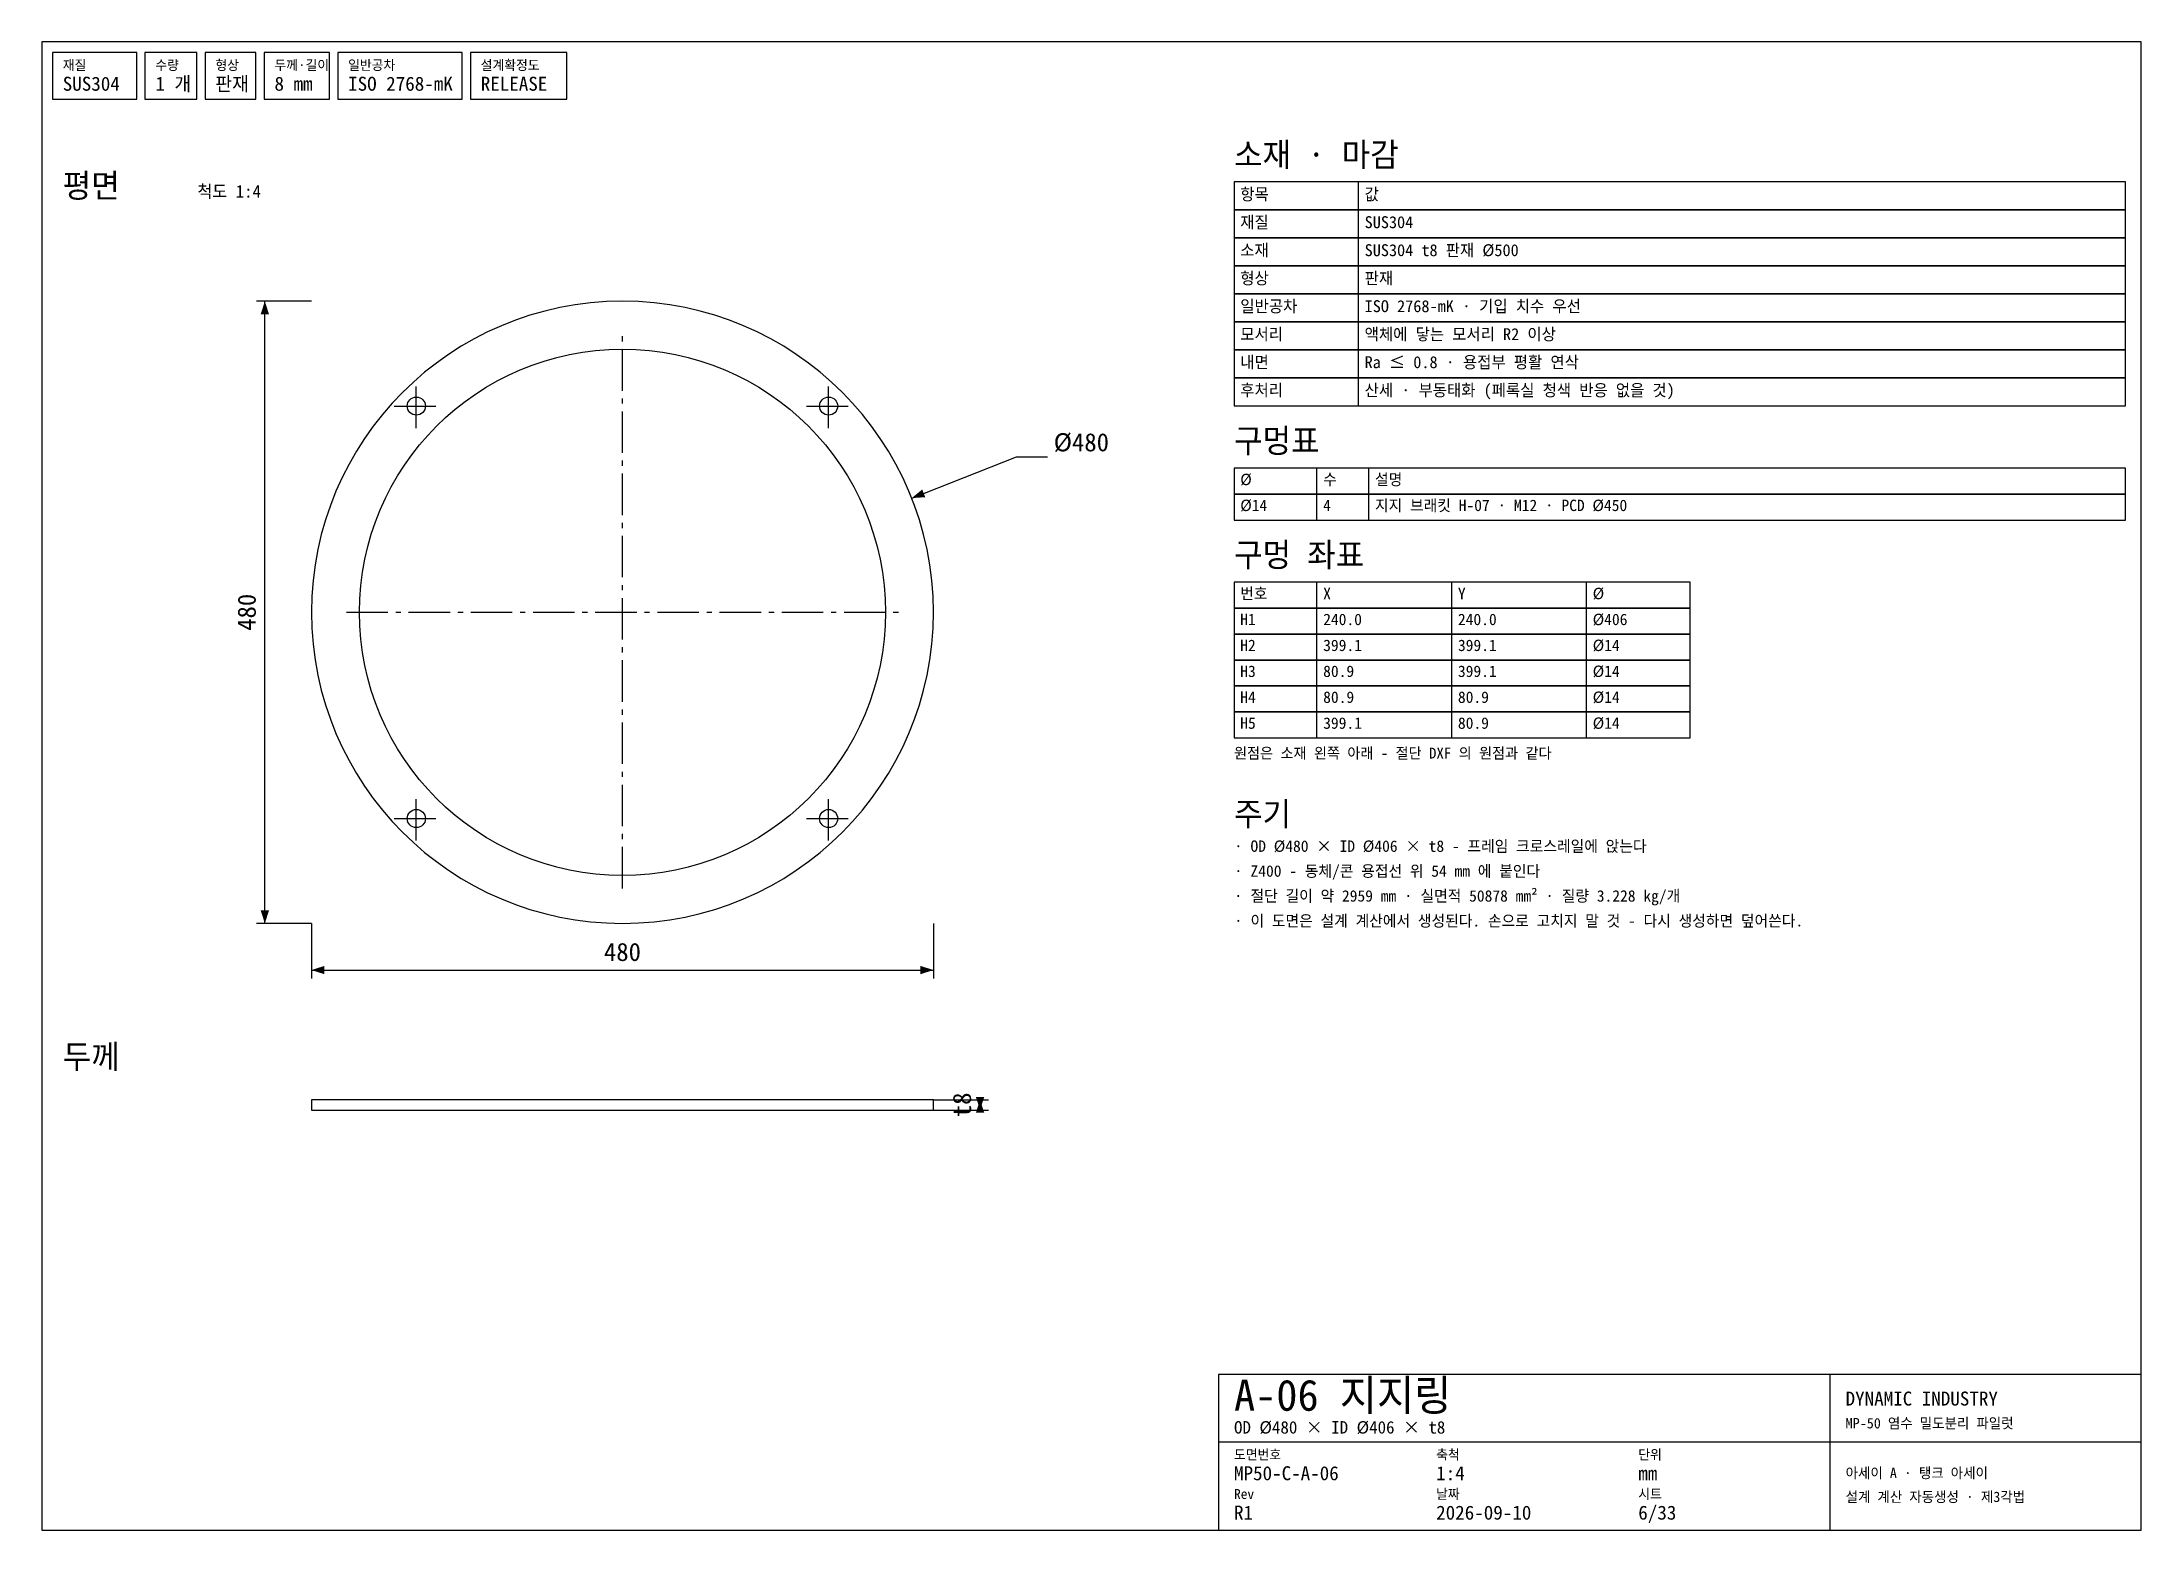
# Model space of a CAD drawing. Header units: millimetres. Extents: x 10 to 415, y 5 to 292.
import ezdxf
from ezdxf.enums import TextEntityAlignment as Align

# ---------------------------------------------------------------- set-up
doc = ezdxf.new("R2010")
doc.units = ezdxf.units.MM
doc.linetypes.add('CENTER', pattern=[12, 8, -1.5, 1, -1.5])
for name, color, linetype in [('CENTER', 2, 'CENTER'), ('CUT', 7, 'CONTINUOUS'), ('DIM', 3, 'CONTINUOUS'), ('FRAME', 7, 'CONTINUOUS'), ('HOLE', 7, 'CONTINUOUS'), ('NOTE', 8, 'CONTINUOUS'), ('TEXT', 3, 'CONTINUOUS')]:
    doc.layers.add(name, color=color, linetype=linetype)

msp = doc.modelspace()

# ---------------------------------------------------------------- linework, layer by layer
at = {"layer": 'CENTER'}
for p, q in [((122, 128.75), (122, 235.25)), ((82.225244, 217.524756), (82.225244, 226.024756)), ((161.774756, 217.524756), (161.774756, 226.024756)), ((77.975244, 221.774756), (86.475244, 221.774756)), ((157.524756, 221.774756), (166.024756, 221.774756)), ((68.75, 182), (175.25, 182)), ((82.225244, 137.975244), (82.225244, 146.475244)), ((161.774756, 137.975244), (161.774756, 146.475244)), ((77.975244, 142.225244), (86.475244, 142.225244)), ((157.524756, 142.225244), (166.024756, 142.225244))]:
    msp.add_line(p, q, dxfattribs=at)
at = {"layer": 'CUT'}
msp.add_lwpolyline([(62, 182, 1), (182, 182, 1)], format="xyb", close=True, dxfattribs=at)
msp.add_lwpolyline([(62, 86), (182, 86), (182, 88), (62, 88)], close=True, dxfattribs=at)
at = {"layer": 'DIM'}
for p, q in [((62, 242), (51.4, 242)), ((53, 122), (53, 242)), ((177.809313, 204.029992), (198, 212)), ((198, 212), (204, 212)), ((62, 122), (51.4, 122)), ((62, 122), (62, 111.4)), ((182, 122), (182, 111.4)), ((62, 113), (182, 113)), ((182, 88), (192.6, 88)), ((182, 86), (192.6, 86)), ((191, 86), (191, 88))]:
    msp.add_line(p, q, dxfattribs=at)
for points in [[(53, 242), (52.2, 239.5), (53.8, 239.5)], [(177.809313, 204.029992), (180.428435, 204.203784), (179.840968, 205.692033)], [(53, 122), (53.8, 124.5), (52.2, 124.5)], [(62, 113), (64.5, 112.2), (64.5, 113.8)], [(182, 113), (179.5, 113.8), (179.5, 112.2)], [(191, 86), (191.8, 88.5), (190.2, 88.5)], [(191, 88), (190.2, 85.5), (191.8, 85.5)]]:
    msp.add_solid(points, dxfattribs=at)
at = {"layer": 'FRAME'}
for p, q in [((264, 259.6), (264, 265)), ((264, 254.2), (264, 259.6)), ((264, 248.8), (264, 254.2)), ((264, 243.4), (264, 248.8)), ((264, 238), (264, 243.4)), ((264, 232.6), (264, 238)), ((264, 227.2), (264, 232.6)), ((264, 221.8), (264, 227.2)), ((256, 204.8), (256, 209.8)), ((266, 204.8), (266, 209.8)), ((256, 199.8), (256, 204.8)), ((266, 199.8), (266, 204.8)), ((256, 182.8), (256, 187.8)), ((282, 182.8), (282, 187.8)), ((308, 182.8), (308, 187.8)), ((256, 177.8), (256, 182.8)), ((282, 177.8), (282, 182.8)), ((308, 177.8), (308, 182.8)), ((256, 172.8), (256, 177.8)), ((282, 172.8), (282, 177.8)), ((308, 172.8), (308, 177.8)), ((256, 167.8), (256, 172.8)), ((282, 167.8), (282, 172.8)), ((308, 167.8), (308, 172.8)), ((256, 162.8), (256, 167.8)), ((282, 162.8), (282, 167.8)), ((308, 162.8), (308, 167.8)), ((256, 157.8), (256, 162.8)), ((282, 157.8), (282, 162.8)), ((308, 157.8), (308, 162.8)), ((355, 5), (355, 35)), ((237, 22), (415, 22))]:
    msp.add_line(p, q, dxfattribs=at)
for points in [[(10, 5), (415, 5), (415, 292), (10, 292)], [(12, 281), (28.275248, 281), (28.275248, 290), (12, 290)], [(29.875248, 281), (39.860144, 281), (39.860144, 290), (29.875248, 290)], [(41.460144, 281), (51.260144, 281), (51.260144, 290), (41.460144, 290)], [(52.860144, 281), (65.468144, 281), (65.468144, 290), (52.860144, 290)], [(67.068144, 281), (91.051568, 281), (91.051568, 290), (67.068144, 290)], [(92.651568, 281), (111.297632, 281), (111.297632, 290), (92.651568, 290)], [(240, 259.6), (412, 259.6), (412, 265), (240, 265)], [(240, 254.2), (412, 254.2), (412, 259.6), (240, 259.6)], [(240, 248.8), (412, 248.8), (412, 254.2), (240, 254.2)], [(240, 243.4), (412, 243.4), (412, 248.8), (240, 248.8)], [(240, 238), (412, 238), (412, 243.4), (240, 243.4)], [(240, 232.6), (412, 232.6), (412, 238), (240, 238)], [(240, 227.2), (412, 227.2), (412, 232.6), (240, 232.6)], [(240, 221.8), (412, 221.8), (412, 227.2), (240, 227.2)], [(240, 204.8), (412, 204.8), (412, 209.8), (240, 209.8)], [(240, 199.8), (412, 199.8), (412, 204.8), (240, 204.8)], [(240, 182.8), (328, 182.8), (328, 187.8), (240, 187.8)], [(240, 177.8), (328, 177.8), (328, 182.8), (240, 182.8)], [(240, 172.8), (328, 172.8), (328, 177.8), (240, 177.8)], [(240, 167.8), (328, 167.8), (328, 172.8), (240, 172.8)], [(240, 162.8), (328, 162.8), (328, 167.8), (240, 167.8)], [(240, 157.8), (328, 157.8), (328, 162.8), (240, 162.8)], [(237, 5), (415, 5), (415, 35), (237, 35)]]:
    msp.add_lwpolyline(points, close=True, dxfattribs=at)
at = {"layer": 'HOLE'}
for points in [[(71.25, 182, -1), (172.75, 182, -1)], [(80.475244, 221.774756, -1), (83.975244, 221.774756, -1)], [(160.024756, 221.774756, -1), (163.524756, 221.774756, -1)], [(80.475244, 142.225244, -1), (83.975244, 142.225244, -1)], [(160.024756, 142.225244, -1), (163.524756, 142.225244, -1)]]:
    msp.add_lwpolyline(points, format="xyb", close=True, dxfattribs=at)

# ---------------------------------------------------------------- texts
at = {"layer": 'DIM'}
msp.add_text('Ø480', height=3.5, dxfattribs=at).set_placement((205.2, 213.05))
for s, p in [('480', (51.25, 182)), ('t8', (189.25, 87))]:
    msp.add_text(s, height=3.5, rotation=90, dxfattribs=at).set_placement(p, align=Align.CENTER)
msp.add_text('480', height=3.5, dxfattribs=at).set_placement((122, 114.75), align=Align.CENTER)
at = {"layer": 'FRAME'}
for s, height, p in [('SUS304', 2.7, (14, 282.6)), ('1 개', 2.7, (31.875248, 282.6)), ('판재', 2.7, (43.460144, 282.6)), ('8 mm', 2.7, (54.860144, 282.6)), ('ISO 2768-mK', 2.7, (69.068144, 282.6)), ('RELEASE', 2.7, (94.651568, 282.6)), ('소재 · 마감', 4.6, (240, 268)), ('평면', 4.6, (14, 262)), ('항목', 2.3, (241.2, 261.495)), ('값', 2.3, (265.2, 261.495)), ('구멍표', 4.6, (240, 212.8)), ('Ø', 2.2, (241.2, 206.53)), ('수', 2.2, (257.2, 206.53)), ('설명', 2.2, (267.2, 206.53)), ('구멍 좌표', 4.6, (240, 190.8)), ('번호', 2.2, (241.2, 184.53)), ('X', 2.2, (257.2, 184.53)), ('Y', 2.2, (283.2, 184.53)), ('Ø', 2.2, (309.2, 184.53)), ('주기', 4.6, (240, 140.8)), ('두께', 4.6, (14, 94)), ('A-06 지지링', 6, (240, 28)), ('DYNAMIC INDUSTRY', 2.7, (358, 29))]:
    msp.add_text(s, height=height, dxfattribs=at).set_placement(p)
at = {"layer": 'NOTE'}
for s, height, p in [('원점은 소재 왼쪽 아래 - 절단 DXF 의 원점과 같다', 2.1, (240, 153.8)), ('· OD Ø480 × ID Ø406 × t8 - 프레임 크로스레일에 앉는다', 2.2, (240, 135.8)), ('· Z400 - 동체/콘 용접선 위 54 mm 에 붙인다', 2.2, (240, 131)), ('· 절단 길이 약 2959 mm · 실면적 50878 mm² · 질량 3.228 kg/개', 2.2, (240, 126.2)), ('· 이 도면은 설계 계산에서 생성된다. 손으로 고치지 말 것 - 다시 생성하면 덮어쓴다.', 2.2, (240, 121.4))]:
    msp.add_text(s, height=height, dxfattribs=at).set_placement(p)
at = {"layer": 'TEXT'}
for s, height, p in [('재질', 1.9, (14, 286.6)), ('수량', 1.9, (31.875248, 286.6)), ('형상', 1.9, (43.460144, 286.6)), ('두께·길이', 1.9, (54.860144, 286.6)), ('일반공차', 1.9, (69.068144, 286.6)), ('설계확정도', 1.9, (94.651568, 286.6)), ('척도 1:4', 2.4, (40, 262)), ('재질', 2.3, (241.2, 256.095)), ('SUS304', 2.3, (265.2, 256.095)), ('소재', 2.3, (241.2, 250.695)), ('SUS304 t8 판재 Ø500', 2.3, (265.2, 250.695)), ('형상', 2.3, (241.2, 245.295)), ('판재', 2.3, (265.2, 245.295)), ('일반공차', 2.3, (241.2, 239.895)), ('ISO 2768-mK · 기입 치수 우선', 2.3, (265.2, 239.895)), ('모서리', 2.3, (241.2, 234.495)), ('액체에 닿는 모서리 R2 이상', 2.3, (265.2, 234.495)), ('내면', 2.3, (241.2, 229.095)), ('Ra ≤ 0.8 · 용접부 평활 연삭', 2.3, (265.2, 229.095)), ('후처리', 2.3, (241.2, 223.695)), ('산세 · 부동태화 (페록실 청색 반응 없을 것)', 2.3, (265.2, 223.695)), ('Ø14', 2.2, (241.2, 201.53)), ('4', 2.2, (257.2, 201.53)), ('지지 브래킷 H-07 · M12 · PCD Ø450', 2.2, (267.2, 201.53)), ('H1', 2.2, (241.2, 179.53)), ('240.0', 2.2, (257.2, 179.53)), ('240.0', 2.2, (283.2, 179.53)), ('Ø406', 2.2, (309.2, 179.53)), ('H2', 2.2, (241.2, 174.53)), ('399.1', 2.2, (257.2, 174.53)), ('399.1', 2.2, (283.2, 174.53)), ('Ø14', 2.2, (309.2, 174.53)), ('H3', 2.2, (241.2, 169.53)), ('80.9', 2.2, (257.2, 169.53)), ('399.1', 2.2, (283.2, 169.53)), ('Ø14', 2.2, (309.2, 169.53)), ('H4', 2.2, (241.2, 164.53)), ('80.9', 2.2, (257.2, 164.53)), ('80.9', 2.2, (283.2, 164.53)), ('Ø14', 2.2, (309.2, 164.53)), ('H5', 2.2, (241.2, 159.53)), ('399.1', 2.2, (257.2, 159.53)), ('80.9', 2.2, (283.2, 159.53)), ('Ø14', 2.2, (309.2, 159.53)), ('OD Ø480 × ID Ø406 × t8', 2.4, (240, 23.6)), ('MP-50 염수 밀도분리 파일럿', 2, (358, 24.6)), ('도면번호', 1.9, (240, 18.6)), ('축척', 1.9, (279, 18.6)), ('단위', 1.9, (318, 18.6)), ('MP50-C-A-06', 2.7, (240, 14.6)), ('1:4', 2.7, (279, 14.6)), ('mm', 2.7, (318, 14.6)), ('아세이 A · 탱크 아세이', 2, (358, 15)), ('Rev', 1.9, (240, 11)), ('날짜', 1.9, (279, 11)), ('시트', 1.9, (318, 11)), ('설계 계산 자동생성 · 제3각법', 2, (358, 10.4)), ('R1', 2.7, (240, 7)), ('2026-09-10', 2.7, (279, 7)), ('6/33', 2.7, (318, 7))]:
    msp.add_text(s, height=height, dxfattribs=at).set_placement(p)

doc.saveas('drawing.dxf')
